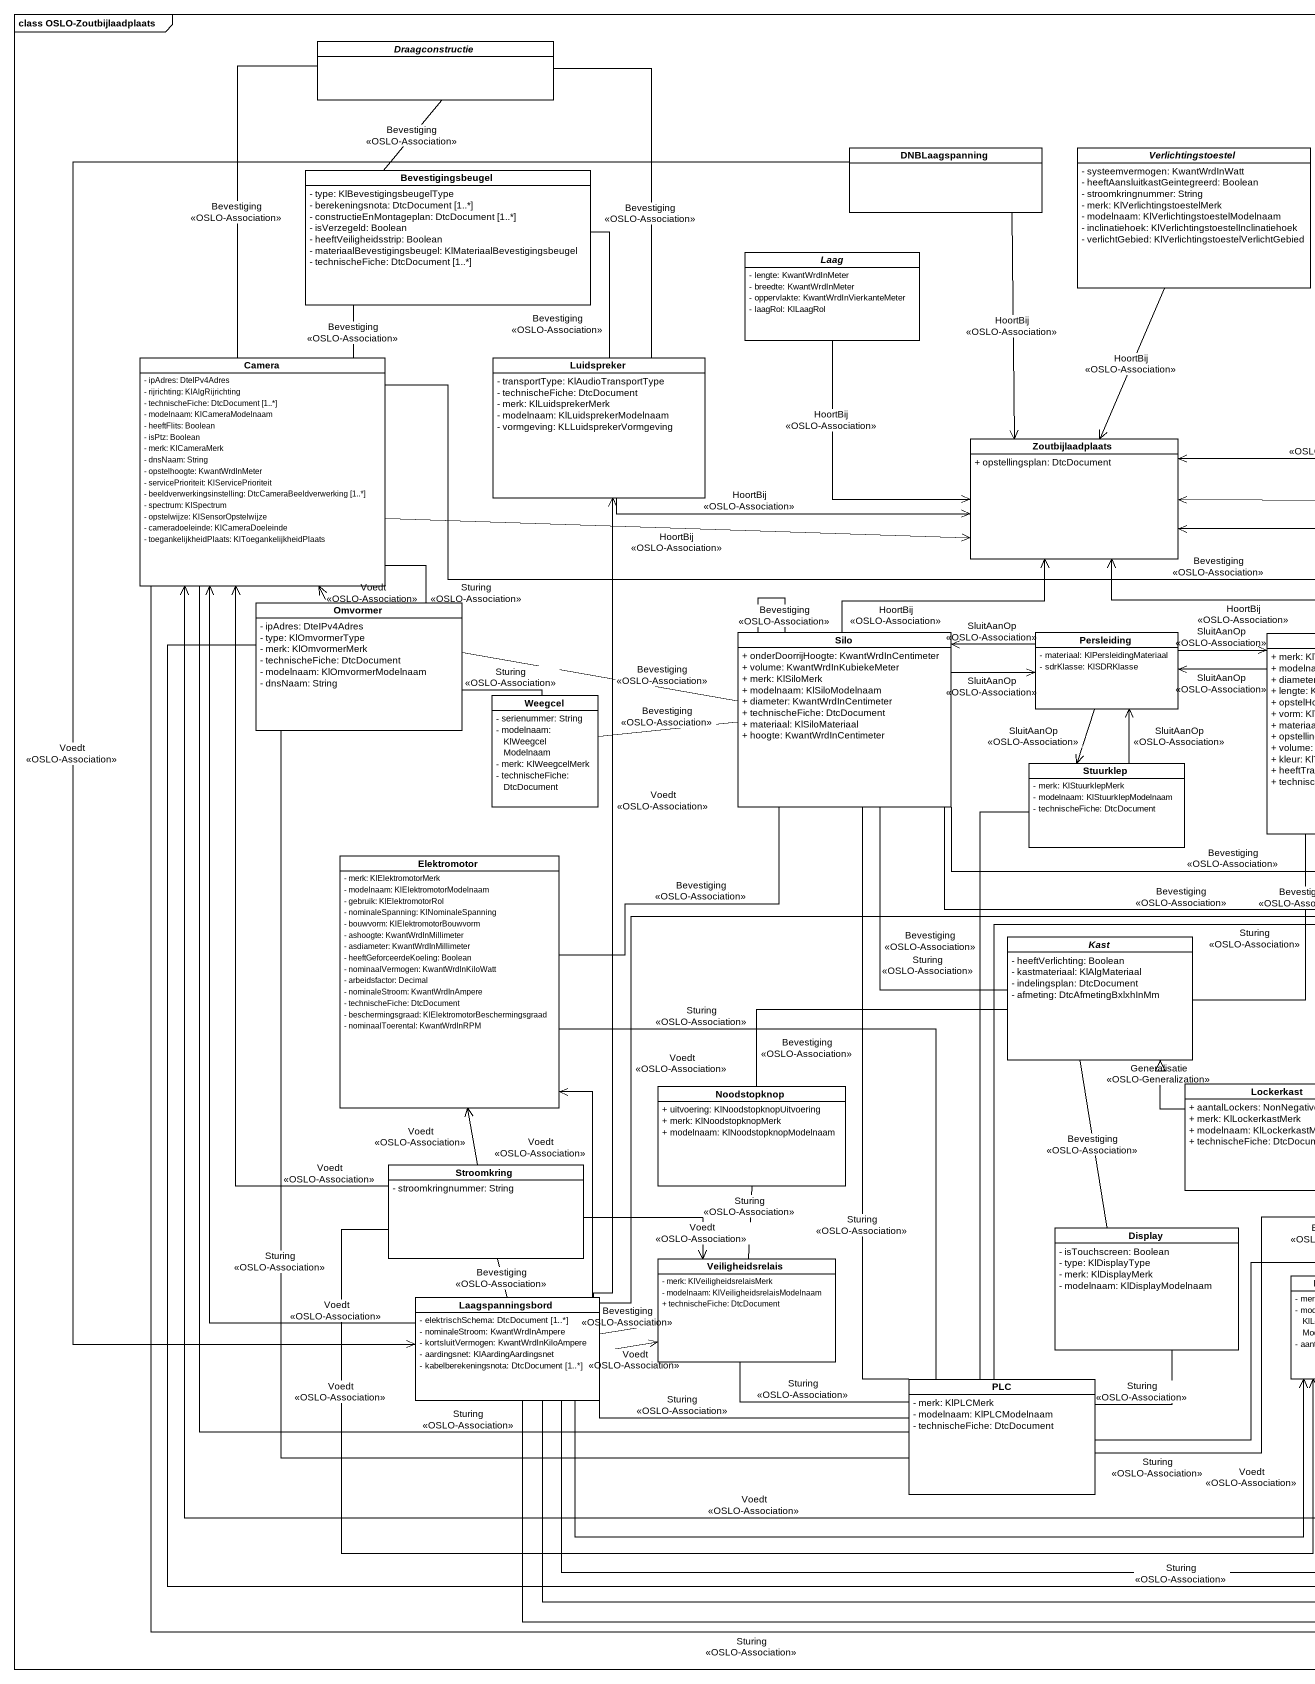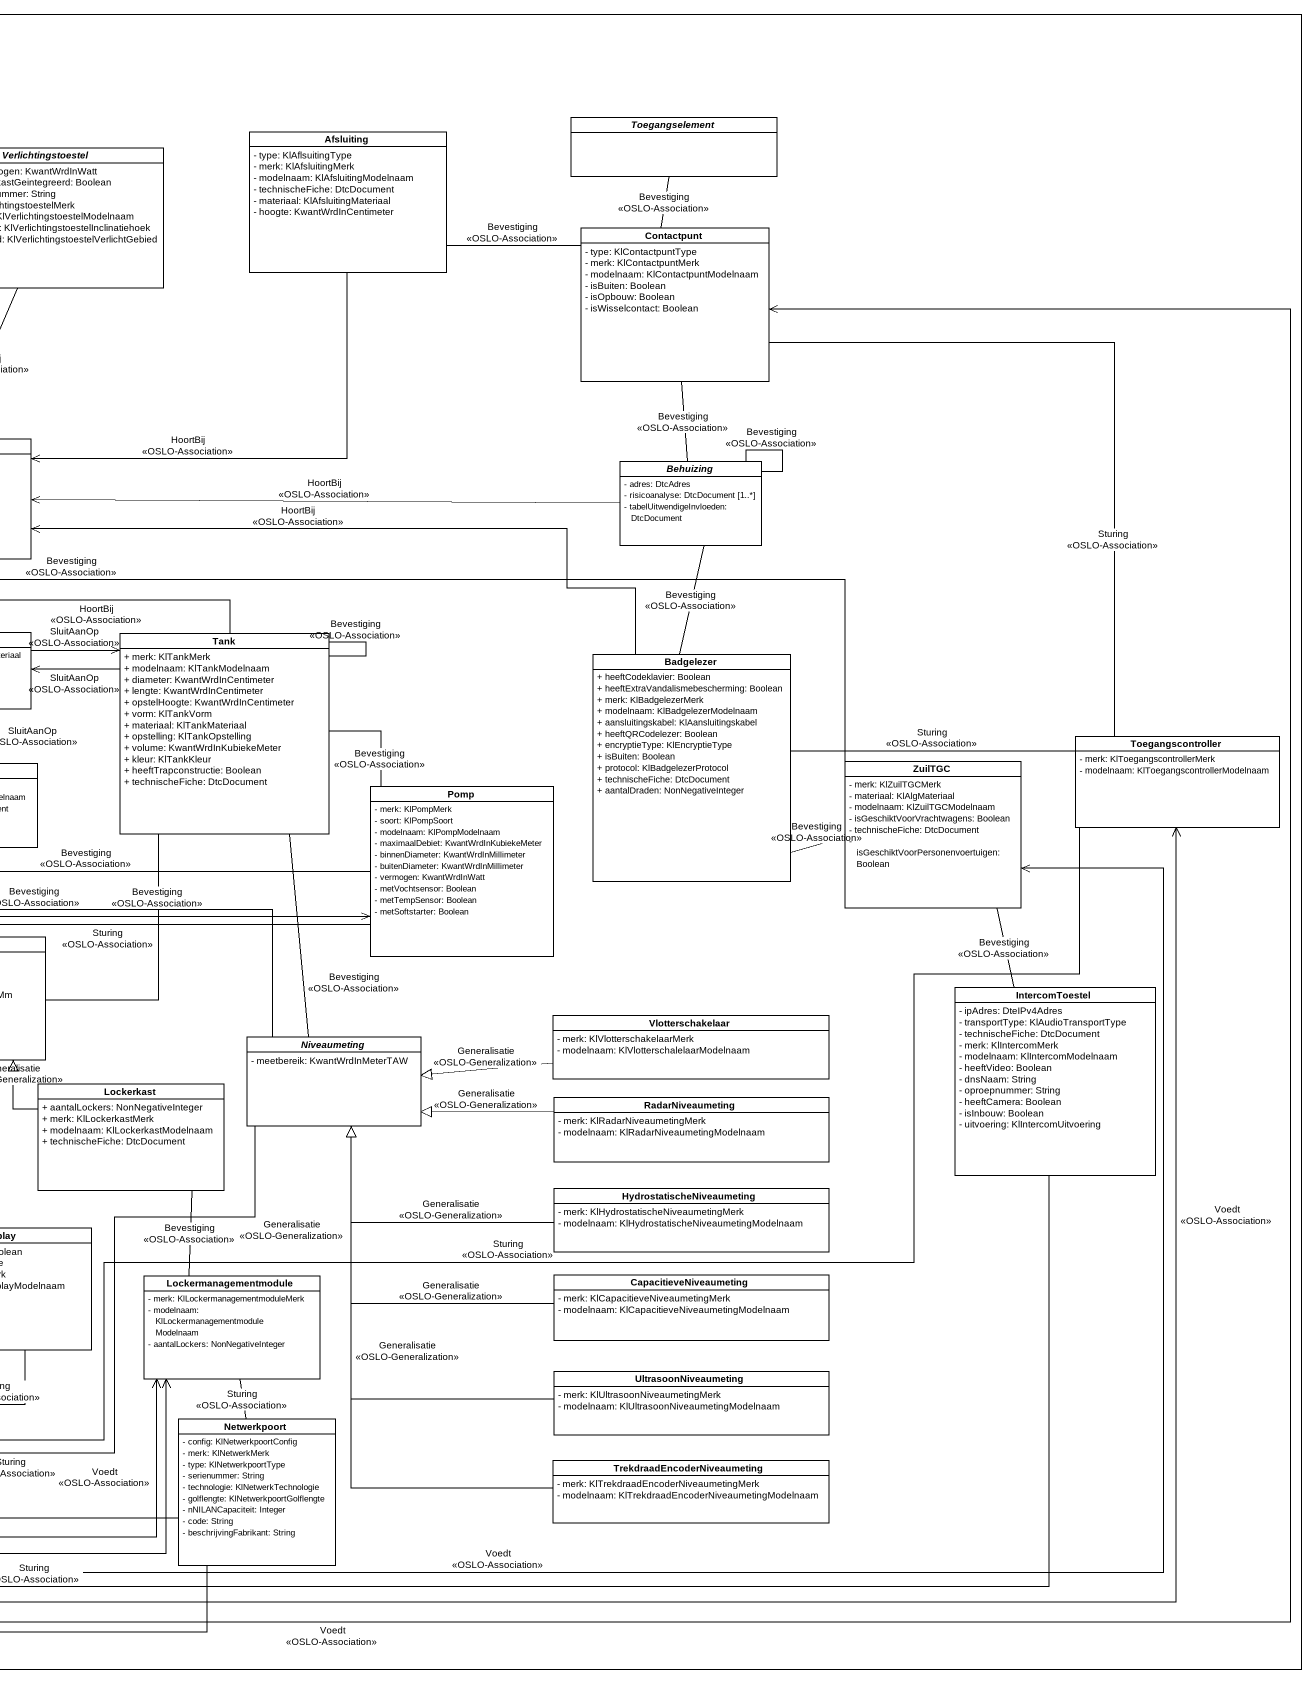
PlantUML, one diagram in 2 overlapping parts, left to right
@startuml
mainframe class OSLO-Zoutbijlaadplaats
hide circle
hide empty members
skinparam classAttributeIconSize 0
abstract class Draagconstructie #FFFFFF
class Afsluiting #FFFFFF {
  - type: KlAflsuitingType
  - merk: KlAfsluitingMerk
  - modelnaam: KlAfsluitingModelnaam
  - technischeFiche: DtcDocument
  - materiaal: KlAfsluitingMateriaal
  - hoogte: KwantWrdInCentimeter
}
abstract class Toegangselement #FFFFFF
class Bevestigingsbeugel #FFFFFF {
  - type: KlBevestigingsbeugelType
  - berekeningsnota: DtcDocument [1..*]
  - constructieEnMontageplan: DtcDocument [1..*]
  - isVerzegeld: Boolean
  - heeftVeiligheidsstrip: Boolean
  - materiaalBevestigingsbeugel: KlMateriaalBevestigingsbeugel
  - technischeFiche: DtcDocument [1..*]
}
class DNBLaagspanning #FFFFFF
abstract class Verlichtingstoestel #FFFFFF {
  - systeemvermogen: KwantWrdInWatt
  - heeftAansluitkastGeintegreerd: Boolean
  - stroomkringnummer: String
  - merk: KlVerlichtingstoestelMerk
  - modelnaam: KlVerlichtingstoestelModelnaam
  - inclinatiehoek: KlVerlichtingstoestelInclinatiehoek
  - verlichtGebied: KlVerlichtingstoestelVerlichtGebied
}
abstract class Laag #FFFFFF {
  - lengte: KwantWrdInMeter
  - breedte: KwantWrdInMeter
  - oppervlakte: KwantWrdInVierkanteMeter
  - laagRol: KlLaagRol
}
class Contactpunt #FFFFFF {
  - type: KlContactpuntType
  - merk: KlContactpuntMerk
  - modelnaam: KlContactpuntModelnaam
  - isBuiten: Boolean
  - isOpbouw: Boolean
  - isWisselcontact: Boolean
}
class Camera #FFFFFF {
  - ipAdres: DteIPv4Adres
  - rijrichting: KlAlgRijrichting
  - technischeFiche: DtcDocument [1..*]
  - modelnaam: KlCameraModelnaam
  - heeftFlits: Boolean
  - isPtz: Boolean
  - merk: KlCameraMerk
  - dnsNaam: String
  - opstelhoogte: KwantWrdInMeter
  - servicePrioriteit: KlServicePrioriteit
  - beeldverwerkingsinstelling: DtcCameraBeeldverwerking [1..*]
  - spectrum: KlSpectrum
  - opstelwijze: KlSensorOpstelwijze
  - cameradoeleinde: KlCameraDoeleinde
  - toegankelijkheidPlaats: KlToegankelijkheidPlaats
}
class Luidspreker #FFFFFF {
  - transportType: KlAudioTransportType
  - technischeFiche: DtcDocument
  - merk: KlLuidsprekerMerk
  - modelnaam: KlLuidsprekerModelnaam
  - vormgeving: KLLuidsprekerVormgeving
}
class Zoutbijlaadplaats #FFFFFF {
  + opstellingsplan: DtcDocument
}
abstract class Behuizing #FFFFFF {
  - adres: DtcAdres
  - risicoanalyse: DtcDocument [1..*]
  - tabelUitwendigeInvloeden: DtcDocument
}
class Omvormer #FFFFFF {
  - ipAdres: DteIPv4Adres
  - type: KlOmvormerType
  - merk: KlOmvormerMerk
  - technischeFiche: DtcDocument
  - modelnaam: KlOmvormerModelnaam
  - dnsNaam: String
}
class Silo #FFFFFF {
  + onderDoorrijHoogte: KwantWrdInCentimeter
  + volume: KwantWrdInKubiekeMeter
  + merk: KlSiloMerk
  + modelnaam: KlSiloModelnaam
  + diameter: KwantWrdInCentimeter
  + technischeFiche: DtcDocument
  + materiaal: KlSiloMateriaal
  + hoogte: KwantWrdInCentimeter
}
class Persleiding #FFFFFF {
  - materiaal: KlPersleidingMateriaal
  - sdrKlasse: KlSDRKlasse
}
class Tank #FFFFFF {
  + merk: KlTankMerk
  + modelnaam: KlTankModelnaam
  + diameter: KwantWrdInCentimeter
  + lengte: KwantWrdInCentimeter
  + opstelHoogte: KwantWrdInCentimeter
  + vorm: KlTankVorm
  + materiaal: KlTankMateriaal
  + opstelling: KlTankOpstelling
  + volume: KwantWrdInKubiekeMeter
  + kleur: KlTankKleur
  + heeftTrapconstructie: Boolean
  + technischeFiche: DtcDocument
}
class Badgelezer #FFFFFF {
  + heeftCodeklavier: Boolean
  + heeftExtraVandalismebescherming: Boolean
  + merk: KlBadgelezerMerk
  + modelnaam: KlBadgelezerModelnaam
  + aansluitingskabel: KlAansluitingskabel
  + heeftQRCodelezer: Boolean
  + encryptieType: KlEncryptieType
  + isBuiten: Boolean
  + protocol: KlBadgelezerProtocol
  + technischeFiche: DtcDocument
  + aantalDraden: NonNegativeInteger
}
class Weegcel #FFFFFF {
  - serienummer: String
  - modelnaam: KlWeegcelModelnaam
  - merk: KlWeegcelMerk
  - technischeFiche: DtcDocument
}
class Toegangscontroller #FFFFFF {
  - merk: KlToegangscontrollerMerk
  - modelnaam: KlToegangscontrollerModelnaam
}
class Stuurklep #FFFFFF {
  - merk: KlStuurklepMerk
  - modelnaam: KlStuurklepModelnaam
  - technischeFiche: DtcDocument
}
class Pomp #FFFFFF {
  - merk: KlPompMerk
  - soort: KlPompSoort
  - modelnaam: KlPompModelnaam
  - maximaalDebiet: KwantWrdInKubiekeMeter
  - binnenDiameter: KwantWrdInMillimeter
  - buitenDiameter: KwantWrdInMillimeter
  - vermogen: KwantWrdInWatt
  - metVochtsensor: Boolean
  - metTempSensor: Boolean
  - metSoftstarter: Boolean
}
class ZuilTGC #FFFFFF {
  - merk: KlZuilTGCMerk
  - materiaal: KlAlgMateriaal
  - modelnaam: KlZuilTGCModelnaam
  - isGeschiktVoorVrachtwagens: Boolean
  - technischeFiche: DtcDocument
  - isGeschiktVoorPersonenvoertuigen: Boolean
}
class Elektromotor #FFFFFF {
  - merk: KlElektromotorMerk
  - modelnaam: KlElektromotorModelnaam
  - gebruik: KlElektromotorRol
  - nominaleSpanning: KlNominaleSpanning
  - bouwvorm: KlElektromotorBouwvorm
  - ashoogte: KwantWrdInMillimeter
  - asdiameter: KwantWrdInMillimeter
  - heeftGeforceerdeKoeling: Boolean
  - nominaalVermogen: KwantWrdInKiloWatt
  - arbeidsfactor: Decimal
  - nominaleStroom: KwantWrdInAmpere
  - technischeFiche: DtcDocument
  - beschermingsgraad: KlElektromotorBeschermingsgraad
  - nominaalToerental: KwantWrdInRPM
}
abstract class Kast #FFFFFF {
  - heeftVerlichting: Boolean
  - kastmateriaal: KlAlgMateriaal
  - indelingsplan: DtcDocument
  - afmeting: DtcAfmetingBxlxhInMm
}
class IntercomToestel #FFFFFF {
  - ipAdres: DteIPv4Adres
  - transportType: KlAudioTransportType
  - technischeFiche: DtcDocument
  - merk: KlIntercomMerk
  - modelnaam: KlIntercomModelnaam
  - heeftVideo: Boolean
  - dnsNaam: String
  - oproepnummer: String
  - heeftCamera: Boolean
  - isInbouw: Boolean
  - uitvoering: KlIntercomUitvoering
}
abstract class Niveaumeting #FFFFFF {
  - meetbereik: KwantWrdInMeterTAW
}
class Vlotterschakelaar #FFFFFF {
  - merk: KlVlotterschakelaarMerk
  - modelnaam: KlVlotterschalelaarModelnaam
}
class Noodstopknop #FFFFFF {
  + uitvoering: KlNoodstopknopUitvoering
  + merk: KlNoodstopknopMerk
  + modelnaam: KlNoodstopknopModelnaam
}
class Lockerkast #FFFFFF {
  + aantalLockers: NonNegativeInteger
  + merk: KlLockerkastMerk
  + modelnaam: KlLockerkastModelnaam
  + technischeFiche: DtcDocument
}
class RadarNiveaumeting #FFFFFF {
  - merk: KlRadarNiveaumetingMerk
  - modelnaam: KlRadarNiveaumetingModelnaam
}
class Stroomkring #FFFFFF {
  - stroomkringnummer: String
}
class HydrostatischeNiveaumeting #FFFFFF {
  - merk: KlHydrostatischeNiveaumetingMerk
  - modelnaam: KlHydrostatischeNiveaumetingModelnaam
}
class Display #FFFFFF {
  - isTouchscreen: Boolean
  - type: KlDisplayType
  - merk: KlDisplayMerk
  - modelnaam: KlDisplayModelnaam
}
class Veiligheidsrelais #FFFFFF {
  - merk: KlVeiligheidsrelaisMerk
  - modelnaam: KlVeiligheidsrelaisModelnaam
  + technischeFiche: DtcDocument
}
class Lockermanagementmodule #FFFFFF {
  - merk: KlLockermanagementmoduleMerk
  - modelnaam: KlLockermanagementmoduleModelnaam
  - aantalLockers: NonNegativeInteger
}
class CapacitieveNiveaumeting #FFFFFF {
  - merk: KlCapacitieveNiveaumetingMerk
  - modelnaam: KlCapacitieveNiveaumetingModelnaam
}
class Laagspanningsbord #FFFFFF {
  - elektrischSchema: DtcDocument [1..*]
  - nominaleStroom: KwantWrdInAmpere
  - kortsluitVermogen: KwantWrdInKiloAmpere
  - aardingsnet: KlAardingAardingsnet
  - kabelberekeningsnota: DtcDocument [1..*]
}
class PLC #FFFFFF {
  - merk: KlPLCMerk
  - modelnaam: KlPLCModelnaam
  - technischeFiche: DtcDocument
}
class UltrasoonNiveaumeting #FFFFFF {
  - merk: KlUltrasoonNiveaumetingMerk
  - modelnaam: KlUltrasoonNiveaumetingModelnaam
}
class Netwerkpoort #FFFFFF {
  - config: KlNetwerkpoortConfig
  - merk: KlNetwerkMerk
  - type: KlNetwerkpoortType
  - serienummer: String
  - technologie: KlNetwerkTechnologie
  - golflengte: KlNetwerkpoortGolflengte
  - nNILANCapaciteit: Integer
  - code: String
  - beschrijvingFabrikant: String
}
class TrekdraadEncoderNiveaumeting #FFFFFF {
  - merk: KlTrekdraadEncoderNiveaumetingMerk
  - modelnaam: KlTrekdraadEncoderNiveaumetingModelnaam
}
Draagconstructie -- Luidspreker : Bevestiging\n<<OSLO-Association>>
Afsluiting -right- Contactpunt : Bevestiging\n<<OSLO-Association>>
Afsluiting --> Zoutbijlaadplaats : HoortBij\n<<OSLO-Association>>
Bevestigingsbeugel -up- Draagconstructie : Bevestiging\n<<OSLO-Association>>
DNBLaagspanning --> Zoutbijlaadplaats : HoortBij\n<<OSLO-Association>>
DNBLaagspanning --> Laagspanningsbord : Voedt\n<<OSLO-Association>>
Verlichtingstoestel --> Zoutbijlaadplaats : HoortBij\n<<OSLO-Association>>
Laag --> Zoutbijlaadplaats : HoortBij\n<<OSLO-Association>>
Contactpunt -up- Toegangselement : Bevestiging\n<<OSLO-Association>>
Contactpunt -- Behuizing : Bevestiging\n<<OSLO-Association>>
Contactpunt -- Toegangscontroller : Sturing\n<<OSLO-Association>>
Camera -up- Draagconstructie : Bevestiging\n<<OSLO-Association>>
Camera -up- Bevestigingsbeugel : Bevestiging\n<<OSLO-Association>>
Camera -right-> Zoutbijlaadplaats : HoortBij\n<<OSLO-Association>>
Camera -right- ZuilTGC : Bevestiging\n<<OSLO-Association>>
Luidspreker -up- Bevestigingsbeugel : Bevestiging\n<<OSLO-Association>>
Luidspreker -right-> Zoutbijlaadplaats : HoortBij\n<<OSLO-Association>>
Behuizing -left-> Zoutbijlaadplaats : HoortBij\n<<OSLO-Association>>
Behuizing -- Behuizing : Bevestiging\n<<OSLO-Association>>
Omvormer -up- Camera : Sturing\n<<OSLO-Association>>
Omvormer -up-> Camera : Voedt\n<<OSLO-Association>>
Omvormer -right- IntercomToestel : Sturing\n<<OSLO-Association>>
Omvormer -- PLC : Sturing\n<<OSLO-Association>>
Silo -up-> Zoutbijlaadplaats : HoortBij\n<<OSLO-Association>>
Silo -left- Omvormer : Bevestiging\n<<OSLO-Association>>
Silo -- Silo : Bevestiging\n<<OSLO-Association>>
Silo -right-> Persleiding : SluitAanOp\n<<OSLO-Association>>
Silo -left- Weegcel : Bevestiging\n<<OSLO-Association>>
Silo -right- Pomp : Bevestiging\n<<OSLO-Association>>
Persleiding -left-> Silo : SluitAanOp\n<<OSLO-Association>>
Persleiding -right-> Tank : SluitAanOp\n<<OSLO-Association>>
Persleiding --> Stuurklep : SluitAanOp\n<<OSLO-Association>>
Tank -up-> Zoutbijlaadplaats : HoortBij\n<<OSLO-Association>>
Tank -left-> Persleiding : SluitAanOp\n<<OSLO-Association>>
Tank -- Tank : Bevestiging\n<<OSLO-Association>>
Tank -right- Pomp : Bevestiging\n<<OSLO-Association>>
Tank -- Kast : Bevestiging\n<<OSLO-Association>>
Badgelezer -left-> Zoutbijlaadplaats : HoortBij\n<<OSLO-Association>>
Badgelezer -up- Behuizing : Bevestiging\n<<OSLO-Association>>
Badgelezer -right- Toegangscontroller : Sturing\n<<OSLO-Association>>
Weegcel -left- Omvormer : Sturing\n<<OSLO-Association>>
Stuurklep -up-> Persleiding : SluitAanOp\n<<OSLO-Association>>
ZuilTGC -left- Badgelezer : Bevestiging\n<<OSLO-Association>>
ZuilTGC -- IntercomToestel : Bevestiging\n<<OSLO-Association>>
Elektromotor -up- Silo : Bevestiging\n<<OSLO-Association>>
Elektromotor -- PLC : Sturing\n<<OSLO-Association>>
Kast -up- Silo : Bevestiging\n<<OSLO-Association>>
Niveaumeting -left- Silo : Bevestiging\n<<OSLO-Association>>
Niveaumeting -up- Tank : Bevestiging\n<<OSLO-Association>>
Niveaumeting -- PLC : Sturing\n<<OSLO-Association>>
Vlotterschakelaar -left-|> Niveaumeting : Generalisatie\n<<OSLO-Generalization>>
Noodstopknop -right- Kast : Bevestiging\n<<OSLO-Association>>
Noodstopknop -- Veiligheidsrelais : Sturing\n<<OSLO-Association>>
Lockerkast -up-|> Kast : Generalisatie\n<<OSLO-Generalization>>
RadarNiveaumeting -left-|> Niveaumeting : Generalisatie\n<<OSLO-Generalization>>
Stroomkring -up-> Camera : Voedt\n<<OSLO-Association>>
Stroomkring -up-> Elektromotor : Voedt\n<<OSLO-Association>>
Stroomkring -right-> Veiligheidsrelais : Voedt\n<<OSLO-Association>>
Stroomkring -right-> Lockermanagementmodule : Voedt\n<<OSLO-Association>>
HydrostatischeNiveaumeting -left-|> Niveaumeting : Generalisatie\n<<OSLO-Generalization>>
Display -up- Kast : Bevestiging\n<<OSLO-Association>>
Display -- PLC : Sturing\n<<OSLO-Association>>
Veiligheidsrelais -left- Laagspanningsbord : Bevestiging\n<<OSLO-Association>>
Veiligheidsrelais -right- PLC : Sturing\n<<OSLO-Association>>
Lockermanagementmodule -up- Lockerkast : Bevestiging\n<<OSLO-Association>>
Lockermanagementmodule -- Netwerkpoort : Sturing\n<<OSLO-Association>>
CapacitieveNiveaumeting -up-|> Niveaumeting : Generalisatie\n<<OSLO-Generalization>>
Laagspanningsbord -up-> Contactpunt : Voedt\n<<OSLO-Association>>
Laagspanningsbord -up-> Camera : Voedt\n<<OSLO-Association>>
Laagspanningsbord -up-> Luidspreker : Voedt\n<<OSLO-Association>>
Laagspanningsbord -right-> Toegangscontroller : Voedt\n<<OSLO-Association>>
Laagspanningsbord -right-> Pomp : Voedt\n<<OSLO-Association>>
Laagspanningsbord -right-> ZuilTGC : Voedt\n<<OSLO-Association>>
Laagspanningsbord -up-> Elektromotor : Voedt\n<<OSLO-Association>>
Laagspanningsbord -up- Stroomkring : Bevestiging\n<<OSLO-Association>>
Laagspanningsbord -right-> Veiligheidsrelais : Voedt\n<<OSLO-Association>>
Laagspanningsbord -right-> Lockermanagementmodule : Voedt\n<<OSLO-Association>>
PLC -up- Camera : Sturing\n<<OSLO-Association>>
PLC -up- Silo : Sturing\n<<OSLO-Association>>
PLC -right- Toegangscontroller : Sturing\n<<OSLO-Association>>
PLC -up- Stuurklep : Sturing\n<<OSLO-Association>>
PLC -up- Pomp : Sturing\n<<OSLO-Association>>
PLC -left- Laagspanningsbord : Sturing\n<<OSLO-Association>>
UltrasoonNiveaumeting -up-|> Niveaumeting : Generalisatie\n<<OSLO-Generalization>>
Netwerkpoort -up-> Camera : Voedt\n<<OSLO-Association>>
Netwerkpoort -up- Camera : Sturing\n<<OSLO-Association>>
TrekdraadEncoderNiveaumeting -up-|> Niveaumeting : Generalisatie\n<<OSLO-Generalization>>
@enduml
